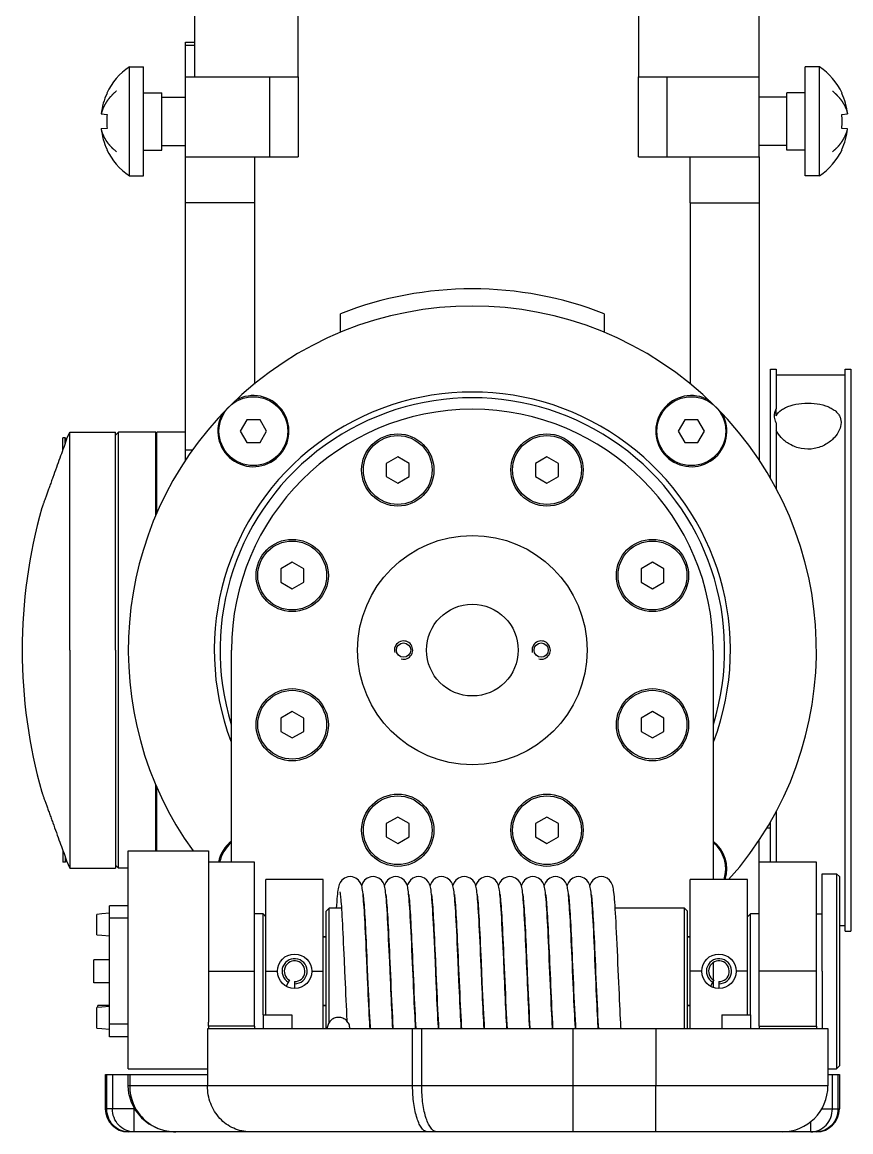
# Model space of a CAD drawing. Header units: millimetres. Extents: x 0 to 594, y 0 to 420.
# Drawn here: x 184.52 to 220.64, y 107.55 to 155.92 of the extents above; entities that cross this region are included whole.
import ezdxf

# ---------------------------------------------------------------- set-up
doc = ezdxf.new("R2010")
doc.units = ezdxf.units.MM
doc.header["$LTSCALE"] = 32.67
doc.layers.get('0').update_dxf_attribs({"linetype": 'CONTINUOUS'})
doc.layers.add('AXIS', color=7, linetype='CONTINUOUS')
doc.layers.add('COSMETIC', color=7, linetype='CONTINUOUS')

msp = doc.modelspace()

# ---------------------------------------------------------------- linework, layer by layer
at = {"color": 7, "linetype": 'CONTINUOUS'}
for p, q in [((192.05, 153.547), (192.05, 162.152)), ((196.55, 153.547), (196.55, 162.152)), ((216.642, 150.047), (216.642, 161.212)), ((211.392, 160.197), (211.392, 153.547)), ((191.641, 155.047), (192.05, 155.047)), ((191.641, 154.922), (191.641, 155.047)), ((191.641, 154.922), (192.05, 154.922)), ((191.641, 153.547), (191.641, 154.922)), ((189.191, 153.972), (189.808, 153.972)), ((189.191, 149.222), (189.191, 153.972)), ((189.808, 149.222), (189.808, 153.972)), ((219.275, 153.972), (218.658, 153.972)), ((218.658, 149.222), (218.658, 153.972)), ((219.275, 149.222), (219.275, 153.972)), ((191.642, 153.547), (196.55, 153.547)), ((191.642, 150.047), (191.642, 153.547)), ((195.292, 153.547), (195.292, 150.047)), ((196.542, 153.547), (196.542, 150.047)), ((211.392, 153.547), (216.642, 153.547)), ((211.392, 150.047), (211.392, 153.547)), ((212.642, 150.047), (212.642, 153.547)), ((188.201, 152.826), (188.217, 152.82)), ((189.808, 152.847), (190.608, 152.847)), ((190.608, 150.347), (190.608, 152.847)), ((190.608, 152.647), (191.642, 152.647)), ((217.858, 152.647), (216.642, 152.647)), ((218.658, 152.847), (217.858, 152.847)), ((217.858, 150.347), (217.858, 152.847)), ((220.25, 152.82), (220.265, 152.826)), ((187.962, 151.928), (188.217, 151.903)), ((220.25, 151.903), (220.504, 151.928)), ((188.217, 151.291), (187.962, 151.266)), ((220.504, 151.266), (220.25, 151.291)), ((190.608, 150.547), (191.642, 150.547)), ((217.858, 150.547), (216.642, 150.547)), ((188.217, 150.374), (188.201, 150.368)), ((189.808, 150.347), (190.608, 150.347)), ((191.641, 148.047), (191.641, 150.047)), ((191.642, 150.047), (196.542, 150.047)), ((194.641, 150.047), (194.641, 148.047)), ((211.392, 150.047), (216.642, 150.047)), ((213.641, 148.047), (213.641, 150.047)), ((216.641, 150.047), (216.641, 148.047)), ((218.658, 150.347), (217.858, 150.347)), ((220.265, 150.368), (220.25, 150.374)), ((189.191, 149.222), (189.808, 149.222)), ((219.275, 149.222), (218.658, 149.222)), ((194.641, 148.047), (191.641, 148.047)), ((191.641, 137.265), (191.641, 148.047)), ((194.641, 148.047), (194.641, 140.142)), ((213.641, 148.047), (216.641, 148.047)), ((213.641, 148.047), (213.641, 140.144)), ((216.641, 148.047), (216.641, 136.836)), ((198.39, 142.395), (198.39, 143.21)), ((209.89, 143.21), (209.89, 142.397)), ((217.141, 140.797), (217.391, 140.797)), ((217.141, 136.028), (217.141, 140.797)), ((217.391, 140.797), (217.391, 140.547)), ((220.391, 140.797), (220.641, 140.797)), ((220.391, 140.547), (220.391, 140.797)), ((220.641, 140.797), (220.641, 134.297)), ((217.391, 140.547), (220.391, 140.547)), ((217.391, 140.547), (217.391, 139.059)), ((220.392, 133.472), (220.391, 140.547)), ((194.308, 138.593), (194.019, 138.093)), ((194.885, 138.593), (194.308, 138.593)), ((195.174, 138.093), (194.885, 138.593)), ((213.399, 138.593), (213.111, 138.093)), ((213.977, 138.593), (213.399, 138.593)), ((214.266, 138.093), (213.977, 138.593)), ((217.391, 138.45), (217.391, 138.139)), ((188.591, 137.922), (188.716, 138.047)), ((190.341, 138.047), (188.716, 138.047)), ((188.716, 128.547), (188.716, 138.047)), ((190.341, 137.097), (190.341, 138.047)), ((191.641, 138.047), (190.391, 138.047)), ((190.391, 137.047), (190.391, 138.047)), ((194.019, 138.093), (194.308, 137.593)), ((194.885, 137.593), (195.174, 138.093)), ((213.111, 138.093), (213.399, 137.593)), ((213.977, 137.593), (214.266, 138.093)), ((217.391, 138.139), (217.391, 135.56)), ((186.391, 137.797), (186.291, 137.797)), ((186.291, 137.282), (186.291, 137.797)), ((186.451, 137.737), (186.391, 137.797)), ((186.391, 137.562), (186.391, 137.797)), ((194.308, 137.593), (194.885, 137.593)), ((213.399, 137.593), (213.977, 137.593)), ((190.341, 136.297), (190.341, 137.097)), ((190.391, 136.922), (190.341, 136.922)), ((190.391, 136.922), (190.391, 137.047)), ((190.391, 135.672), (190.391, 136.922)), ((191.951, 137.265), (191.641, 137.265)), ((191.641, 136.832), (191.641, 137.265)), ((200.89, 136.977), (200.39, 136.689)), ((201.39, 136.689), (200.89, 136.977)), ((207.395, 136.977), (206.895, 136.689)), ((207.895, 136.689), (207.395, 136.977)), ((200.39, 136.689), (200.39, 136.111)), ((201.39, 136.111), (201.39, 136.689)), ((206.895, 136.689), (206.895, 136.111)), ((207.895, 136.111), (207.895, 136.689)), ((190.341, 135.497), (190.341, 136.297)), ((200.39, 136.111), (200.89, 135.823)), ((200.89, 135.823), (201.39, 136.111)), ((206.895, 136.111), (207.395, 135.823)), ((207.395, 135.823), (207.895, 136.111)), ((190.391, 135.672), (190.341, 135.672)), ((190.341, 135.047), (190.341, 135.497)), ((190.391, 135.547), (190.391, 135.672)), ((190.391, 135.047), (190.391, 135.547)), ((190.341, 135.047), (190.391, 135.047)), ((190.341, 134.404), (190.341, 135.047)), ((190.391, 134.524), (190.391, 135.047)), ((220.641, 134.297), (220.642, 133.472)), ((220.392, 130.597), (220.392, 133.472)), ((220.642, 133.472), (220.642, 133.297)), ((220.642, 133.297), (220.642, 130.602)), ((196.289, 132.377), (195.789, 132.088)), ((195.789, 132.088), (195.789, 131.511)), ((196.789, 132.088), (196.289, 132.377)), ((196.789, 131.511), (196.789, 132.088)), ((211.995, 132.377), (211.495, 132.088)), ((211.495, 132.088), (211.495, 131.511)), ((212.495, 132.088), (211.995, 132.377)), ((212.495, 131.511), (212.495, 132.088)), ((195.789, 131.511), (196.289, 131.222)), ((196.289, 131.222), (196.789, 131.511)), ((211.495, 131.511), (211.995, 131.222)), ((211.995, 131.222), (212.495, 131.511)), ((220.392, 130.108), (220.392, 130.597)), ((220.642, 130.602), (220.642, 129.372)), ((220.392, 129.372), (220.392, 130.108)), ((220.392, 127.722), (220.392, 129.372)), ((220.642, 129.372), (220.642, 127.722)), ((188.716, 119.047), (188.716, 128.547)), ((193.642, 119.297), (193.642, 128.547)), ((214.642, 128.547), (214.642, 118.547)), ((220.392, 126.88), (220.392, 127.722)), ((220.642, 127.722), (220.642, 127.31)), ((220.642, 127.31), (220.642, 126.497)), ((220.392, 126.497), (220.392, 126.88)), ((220.392, 123.622), (220.392, 126.497)), ((220.642, 126.497), (220.642, 123.622)), ((196.289, 125.872), (195.789, 125.583)), ((196.789, 125.583), (196.289, 125.872)), ((211.995, 125.872), (211.495, 125.583)), ((212.495, 125.583), (211.995, 125.872)), ((195.789, 125.583), (195.789, 125.005)), ((196.789, 125.005), (196.789, 125.583)), ((211.495, 125.583), (211.495, 125.005)), ((212.495, 125.005), (212.495, 125.583)), ((195.789, 125.005), (196.289, 124.717)), ((196.289, 124.717), (196.789, 125.005)), ((211.495, 125.005), (211.995, 124.717)), ((211.995, 124.717), (212.495, 125.005)), ((220.391, 116.547), (220.392, 123.622)), ((220.642, 123.622), (220.641, 121.547)), ((190.341, 122.047), (190.341, 122.69)), ((190.391, 122.047), (190.391, 122.569)), ((190.341, 122.047), (190.391, 122.047)), ((190.341, 121.597), (190.341, 122.047)), ((190.391, 121.547), (190.391, 122.047)), ((190.341, 120.797), (190.341, 121.597)), ((190.391, 121.422), (190.341, 121.422)), ((190.391, 121.422), (190.391, 121.547)), ((190.391, 120.172), (190.391, 121.422)), ((217.391, 121.534), (217.391, 119.297)), ((220.641, 121.547), (220.641, 120.547)), ((200.89, 121.271), (200.39, 120.983)), ((200.39, 120.983), (200.39, 120.405)), ((201.39, 120.983), (200.89, 121.271)), ((201.39, 120.405), (201.39, 120.983)), ((207.395, 121.271), (206.895, 120.983)), ((206.895, 120.983), (206.895, 120.405)), ((207.895, 120.983), (207.395, 121.271)), ((207.895, 120.405), (207.895, 120.983)), ((217.141, 120.547), (217.141, 121.066)), ((190.341, 119.997), (190.341, 120.797)), ((216.977, 120.797), (217.141, 120.797)), ((217.141, 119.297), (217.141, 120.547)), ((220.641, 120.547), (220.641, 118.872)), ((190.391, 120.172), (190.341, 120.172)), ((190.341, 119.797), (190.341, 119.997)), ((190.391, 120.082), (190.391, 120.172)), ((190.391, 119.797), (190.391, 120.082)), ((200.39, 120.405), (200.89, 120.117)), ((200.89, 120.117), (201.39, 120.405)), ((206.895, 120.405), (207.395, 120.117)), ((207.395, 120.117), (207.895, 120.405)), ((216.641, 119.297), (216.641, 120.258)), ((186.291, 119.812), (186.291, 119.297)), ((186.391, 119.532), (186.391, 119.297)), ((189.143, 118.547), (189.143, 119.797)), ((192.643, 119.797), (192.643, 119.297)), ((186.391, 119.297), (186.291, 119.297)), ((186.451, 119.357), (186.391, 119.297)), ((188.591, 119.172), (188.716, 119.047)), ((189.143, 119.047), (188.716, 119.047)), ((194.643, 119.297), (192.643, 119.297)), ((192.643, 119.297), (192.643, 118.947)), ((194.643, 118.661), (194.643, 119.297)), ((219.143, 119.297), (216.643, 119.297)), ((216.643, 117.339), (216.643, 119.297)), ((219.143, 117.797), (219.143, 119.297)), ((189.143, 117.497), (189.143, 118.547)), ((192.643, 118.947), (192.643, 118.547)), ((192.643, 118.547), (192.643, 118.147)), ((194.643, 118.077), (194.643, 118.661)), ((197.643, 118.547), (195.143, 118.547)), ((195.143, 116.922), (195.143, 118.547)), ((197.643, 116.047), (197.643, 118.547)), ((216.143, 118.547), (213.643, 118.547)), ((213.643, 116.047), (213.643, 118.547)), ((216.143, 116.922), (216.143, 118.547)), ((220.143, 118.672), (220.018, 118.797)), ((220.018, 118.797), (220.018, 114.547)), ((220.143, 118.672), (220.143, 116.047)), ((220.641, 118.872), (220.641, 118.797)), ((220.641, 118.797), (220.641, 116.297)), ((192.643, 118.147), (192.643, 117.922)), ((194.643, 117.339), (194.643, 118.077)), ((192.643, 117.922), (192.643, 117.797)), ((192.643, 117.797), (192.643, 115.172)), ((219.143, 117.047), (219.143, 117.797)), ((188.318, 117.079), (187.993, 117.05)), ((189.143, 117.404), (188.318, 117.404)), ((188.318, 116.854), (188.318, 117.404)), ((189.143, 117.297), (189.143, 117.497)), ((189.143, 116.666), (189.143, 117.297)), ((194.643, 117.297), (194.643, 117.339)), ((194.643, 115.047), (194.643, 117.297)), ((197.768, 117.172), (197.893, 117.297)), ((197.768, 116.172), (197.768, 117.172)), ((198.434, 117.297), (197.893, 117.297)), ((197.893, 116.051), (197.893, 117.297)), ((199.429, 117.297), (199.425, 117.297)), ((200.425, 117.297), (200.42, 117.297)), ((201.42, 117.297), (201.415, 117.297)), ((202.414, 117.297), (202.41, 117.297)), ((203.41, 117.297), (203.405, 117.297)), ((204.404, 117.297), (204.4, 117.297)), ((205.399, 117.297), (205.395, 117.297)), ((206.394, 117.297), (206.39, 117.297)), ((207.389, 117.297), (207.385, 117.297)), ((208.385, 117.297), (208.38, 117.297)), ((209.379, 117.297), (209.375, 117.297)), ((213.393, 117.297), (210.37, 117.297)), ((213.518, 117.172), (213.393, 117.297)), ((213.393, 116.051), (213.393, 117.297)), ((213.518, 116.172), (213.518, 117.172)), ((216.643, 117.297), (216.643, 117.339)), ((216.643, 114.547), (216.643, 117.297)), ((187.993, 117.044), (187.768, 117.024)), ((187.768, 116.133), (187.768, 117.024)), ((187.993, 117.05), (187.993, 117.044)), ((189.143, 116.854), (188.318, 116.854)), ((188.318, 111.689), (188.318, 116.854)), ((189.143, 116.146), (189.143, 116.666)), ((195.143, 116.922), (195.018, 117.047)), ((195.018, 116.172), (195.018, 117.047)), ((195.143, 116.297), (195.143, 116.922)), ((216.143, 116.922), (216.268, 117.047)), ((216.143, 116.297), (216.143, 116.922)), ((216.268, 116.172), (216.268, 117.047)), ((219.143, 115.397), (219.143, 117.047)), ((187.768, 116.133), (187.993, 116.113)), ((187.993, 116.113), (187.993, 116.107)), ((188.318, 116.079), (187.993, 116.107)), ((189.143, 115.597), (189.143, 116.146)), ((195.018, 114.547), (195.018, 116.172)), ((195.143, 115.992), (195.143, 116.297)), ((197.768, 112.922), (197.768, 116.172)), ((213.518, 112.922), (213.518, 116.172)), ((216.143, 115.992), (216.143, 116.297)), ((216.268, 114.547), (216.268, 116.172)), ((220.143, 116.547), (220.391, 116.547)), ((220.391, 116.297), (220.391, 116.547)), ((220.391, 116.297), (220.641, 116.297)), ((195.143, 114.547), (195.143, 115.992)), ((197.768, 116.047), (197.643, 116.047)), ((197.643, 115.992), (197.643, 116.047)), ((197.643, 114.547), (197.643, 115.992)), ((197.893, 116.047), (197.893, 116.051)), ((197.893, 113.047), (197.893, 116.047)), ((213.393, 116.047), (213.393, 116.051)), ((213.393, 113.047), (213.393, 116.047)), ((213.643, 116.047), (213.518, 116.047)), ((213.643, 115.992), (213.643, 116.047)), ((213.643, 114.547), (213.643, 115.992)), ((216.143, 114.547), (216.143, 115.992)), ((220.143, 116.047), (220.143, 114.547)), ((189.143, 114.547), (189.143, 115.597)), ((192.643, 115.172), (192.643, 114.587)), ((219.143, 114.547), (219.143, 115.397)), ((188.318, 115.047), (187.643, 115.047)), ((187.643, 114.047), (187.643, 115.047)), ((194.643, 114.547), (194.643, 115.047)), ((199.573, 114.263), (199.54, 115.027)), ((199.548, 114.963), (199.591, 113.991)), ((200.57, 114.219), (200.538, 114.953)), ((200.545, 114.921), (200.581, 114.103)), ((201.569, 114.12), (201.535, 114.919)), ((201.538, 114.968), (201.573, 114.162)), ((202.566, 114.085), (202.529, 114.925)), ((203.558, 114.148), (203.522, 114.969)), ((203.53, 114.924), (203.565, 114.119)), ((204.524, 114.948), (204.562, 114.065)), ((205.517, 114.98), (205.555, 114.125)), ((206.539, 114.234), (206.508, 114.955)), ((206.514, 114.931), (206.55, 114.12)), ((207.51, 114.918), (207.543, 114.175)), ((214.642, 114.918), (214.642, 114.176)), ((189.143, 113.497), (189.143, 114.547)), ((192.643, 114.587), (192.643, 113.922)), ((192.643, 114.547), (194.643, 114.547)), ((194.643, 112.152), (194.643, 114.547)), ((195.018, 112.647), (195.018, 114.547)), ((195.143, 112.647), (195.143, 114.547)), ((197.643, 112.047), (197.643, 114.547)), ((213.643, 112.047), (213.643, 114.547)), ((216.143, 112.647), (216.143, 114.547)), ((216.268, 112.647), (216.268, 114.547)), ((219.143, 114.547), (216.643, 114.547)), ((216.643, 112.152), (216.643, 114.547)), ((219.143, 112.152), (219.143, 114.547)), ((220.018, 114.547), (220.018, 110.297)), ((220.143, 114.547), (220.143, 113.047)), ((188.318, 114.047), (187.643, 114.047)), ((192.643, 113.922), (192.643, 112.333)), ((196.168, 114.157), (196.021, 113.903)), ((196.393, 114.097), (196.393, 113.797)), ((214.668, 114.157), (214.521, 113.903)), ((214.642, 114.113), (214.642, 113.846)), ((214.893, 114.097), (214.893, 113.797)), ((189.143, 112.814), (189.143, 113.497)), ((187.993, 112.98), (187.768, 112.96)), ((187.768, 112.069), (187.768, 112.96)), ((188.318, 113.047), (187.818, 113.047)), ((187.818, 112.964), (187.818, 113.047)), ((188.318, 113.014), (187.993, 112.986)), ((187.993, 112.986), (187.993, 112.98)), ((189.143, 112.503), (189.143, 112.814)), ((197.768, 113.047), (197.643, 113.047)), ((197.768, 112.047), (197.768, 112.922)), ((197.893, 112.306), (197.893, 113.047)), ((213.393, 112.047), (213.393, 113.047)), ((213.643, 113.047), (213.518, 113.047)), ((213.518, 112.047), (213.518, 112.922)), ((220.143, 113.047), (220.143, 110.422)), ((189.143, 112.239), (188.318, 112.239)), ((189.143, 112.214), (189.143, 112.503)), ((192.643, 112.152), (192.643, 112.333)), ((195.018, 112.647), (196.268, 112.647)), ((195.018, 112.647), (195.018, 112.047)), ((196.268, 112.647), (196.268, 112.047)), ((215.018, 112.647), (216.268, 112.647)), ((215.018, 112.647), (215.018, 112.047)), ((216.268, 112.647), (216.268, 112.047)), ((187.768, 112.069), (187.993, 112.049)), ((187.993, 112.049), (187.993, 112.043)), ((188.318, 112.014), (187.993, 112.043)), ((189.143, 111.797), (189.143, 112.214)), ((189.143, 110.297), (189.143, 111.797)), ((192.603, 112.047), (219.644, 112.047)), ((192.603, 110.047), (192.603, 112.047)), ((194.643, 112.152), (192.643, 112.152)), ((192.643, 112.152), (192.643, 112.047)), ((194.643, 112.152), (194.643, 112.047)), ((201.537, 109.547), (201.537, 112.047)), ((201.936, 109.547), (201.936, 112.047)), ((208.543, 109.547), (208.543, 112.047)), ((212.144, 112.047), (212.144, 109.547)), ((216.643, 112.152), (219.143, 112.152)), ((216.643, 112.152), (216.643, 112.047)), ((219.143, 112.152), (219.143, 112.047)), ((219.644, 112.047), (219.644, 109.547)), ((189.143, 111.689), (188.318, 111.689)), ((189.143, 110.297), (192.603, 110.297)), ((220.143, 110.422), (220.018, 110.297)), ((188.143, 110.047), (192.605, 110.047)), ((188.143, 108.547), (188.143, 110.047)), ((188.203, 108.547), (188.203, 110.047)), ((188.449, 110.047), (188.449, 108.547)), ((189.129, 110.047), (189.129, 109.547)), ((189.202, 110.047), (189.202, 109.547)), ((192.594, 110.047), (192.594, 109.547)), ((219.644, 110.047), (220.143, 110.047)), ((219.837, 108.547), (219.837, 110.047)), ((220.083, 110.047), (220.083, 108.547)), ((220.143, 110.047), (220.143, 108.547)), ((219.644, 109.547), (189.129, 109.547)), ((208.543, 107.547), (208.543, 109.547)), ((212.144, 107.547), (212.144, 109.547)), ((189.415, 108.547), (188.143, 108.547)), ((189.389, 108.596), (189.389, 107.547)), ((219.363, 108.547), (220.143, 108.547)), ((218.897, 107.547), (218.897, 107.989)), ((219.143, 107.547), (189.143, 107.547))]:
    msp.add_line(p, q, dxfattribs=at)
for points in [[(198.817, 118.674), (198.717, 118.664), (198.57, 118.609), (198.455, 118.52), (198.378, 118.419), (198.338, 118.334), (198.316, 118.267), (198.301, 118.207), (198.289, 118.145), (198.279, 118.076), (198.268, 117.999), (198.259, 117.912), (198.249, 117.813), (198.238, 117.699), (198.228, 117.57), (198.217, 117.424), (198.209, 117.297)], [(199.375, 117.919), (199.365, 118.003), (199.355, 118.079), (199.345, 118.147), (199.333, 118.209), (199.318, 118.269), (199.296, 118.336), (199.254, 118.422), (199.177, 118.523), (199.062, 118.611), (198.914, 118.665), (198.817, 118.674)], [(199.812, 118.674), (199.71, 118.664), (199.562, 118.608), (199.446, 118.517), (199.371, 118.414), (199.331, 118.33), (199.315, 118.279)], [(200.362, 117.986), (200.352, 118.066), (200.341, 118.137), (200.329, 118.202), (200.314, 118.264), (200.293, 118.331), (200.252, 118.417), (200.176, 118.519), (200.058, 118.61), (199.907, 118.665), (199.812, 118.674)], [(200.807, 118.674), (200.704, 118.664), (200.557, 118.608), (200.443, 118.518), (200.367, 118.417), (200.327, 118.331), (200.31, 118.279)], [(201.365, 117.921), (201.355, 118.006), (201.345, 118.081), (201.334, 118.148), (201.323, 118.21), (201.308, 118.27), (201.286, 118.336), (201.245, 118.421), (201.167, 118.522), (201.052, 118.611), (200.904, 118.665), (200.807, 118.674)], [(201.802, 118.674), (201.695, 118.663), (201.55, 118.606), (201.44, 118.52), (201.366, 118.423), (201.325, 118.34), (201.305, 118.28)], [(202.361, 117.908), (202.351, 117.999), (202.34, 118.078), (202.33, 118.147), (202.317, 118.211), (202.302, 118.273), (202.279, 118.341), (202.236, 118.426), (202.162, 118.523), (202.052, 118.608), (201.906, 118.663), (201.802, 118.674)], [(202.797, 118.674), (202.685, 118.662), (202.54, 118.603), (202.431, 118.516), (202.358, 118.418), (202.317, 118.333), (202.3, 118.279)], [(203.354, 117.927), (203.344, 118.01), (203.334, 118.085), (203.324, 118.151), (203.312, 118.214), (203.296, 118.275), (203.274, 118.342), (203.232, 118.426), (203.157, 118.523), (203.046, 118.608), (202.901, 118.663), (202.797, 118.674)], [(203.792, 118.674), (203.684, 118.662), (203.537, 118.605), (203.427, 118.517), (203.353, 118.419), (203.313, 118.336), (203.295, 118.28)], [(204.351, 117.907), (204.341, 117.994), (204.332, 118.07), (204.321, 118.139), (204.309, 118.201), (204.295, 118.261), (204.274, 118.327), (204.234, 118.413), (204.158, 118.516), (204.04, 118.609), (203.889, 118.665), (203.792, 118.674)], [(204.787, 118.674), (204.685, 118.664), (204.54, 118.609), (204.427, 118.523), (204.351, 118.423), (204.309, 118.337), (204.289, 118.279)], [(205.346, 117.912), (205.336, 117.999), (205.326, 118.076), (205.315, 118.145), (205.303, 118.208), (205.288, 118.268), (205.266, 118.335), (205.225, 118.42), (205.148, 118.521), (205.032, 118.61), (204.884, 118.665), (204.787, 118.674)], [(205.782, 118.674), (205.682, 118.664), (205.528, 118.605), (205.412, 118.511), (205.34, 118.414), (205.3, 118.327), (205.285, 118.279)], [(206.332, 117.989), (206.322, 118.069), (206.311, 118.14), (206.299, 118.204), (206.284, 118.266), (206.262, 118.333), (206.221, 118.418), (206.145, 118.52), (206.029, 118.609), (205.88, 118.665), (205.782, 118.674)], [(206.777, 118.674), (206.672, 118.663), (206.527, 118.607), (206.413, 118.519), (206.338, 118.418), (206.296, 118.33), (206.28, 118.279)], [(207.328, 117.983), (207.317, 118.064), (207.307, 118.135), (207.294, 118.201), (207.279, 118.265), (207.256, 118.335), (207.214, 118.422), (207.137, 118.522), (207.023, 118.61), (206.876, 118.664), (206.777, 118.674)], [(207.772, 118.674), (207.666, 118.663), (207.521, 118.607), (207.409, 118.519), (207.333, 118.418), (207.291, 118.329), (207.275, 118.278)], [(208.327, 117.943), (208.318, 118.024), (208.308, 118.096), (208.297, 118.16), (208.286, 118.219), (208.271, 118.277), (208.249, 118.341), (208.208, 118.424), (208.133, 118.521), (208.021, 118.608), (207.874, 118.664), (207.772, 118.674)], [(208.767, 118.674), (208.663, 118.663), (208.517, 118.607), (208.403, 118.519), (208.327, 118.417), (208.286, 118.33), (208.27, 118.279)], [(209.327, 117.902), (209.317, 117.991), (209.307, 118.07), (209.296, 118.14), (209.284, 118.203), (209.269, 118.265), (209.247, 118.332), (209.206, 118.418), (209.131, 118.518), (209.016, 118.608), (208.866, 118.664), (208.767, 118.674)], [(209.762, 118.674), (209.661, 118.664), (209.514, 118.608), (209.399, 118.519), (209.322, 118.417), (209.282, 118.332), (209.265, 118.279)], [(210.527, 114.061), (210.503, 114.608), (210.491, 114.888), (210.479, 115.169), (210.466, 115.448), (210.454, 115.721), (210.441, 115.985), (210.429, 116.237), (210.417, 116.475), (210.406, 116.696), (210.395, 116.899), (210.384, 117.086), (210.373, 117.258), (210.363, 117.413), (210.352, 117.555), (210.342, 117.682), (210.332, 117.796), (210.322, 117.898), (210.312, 117.988), (210.302, 118.067), (210.291, 118.138), (210.279, 118.203), (210.264, 118.266), (210.241, 118.335), (210.2, 118.421), (210.125, 118.519), (210.015, 118.606), (209.869, 118.663), (209.762, 118.674)], [(198.365, 118.003), (198.365, 118.003), (198.367, 117.994), (198.372, 117.97), (198.377, 117.934), (198.384, 117.885), (198.391, 117.826), (198.398, 117.756), (198.405, 117.675), (198.413, 117.583), (198.421, 117.48), (198.43, 117.364), (198.439, 117.236), (198.448, 117.095), (198.457, 116.942), (198.466, 116.776), (198.476, 116.598), (198.486, 116.407), (198.496, 116.204), (198.506, 115.991), (198.517, 115.767), (198.528, 115.535), (198.538, 115.294), (198.549, 115.048)], [(199.54, 115.027), (199.529, 115.28), (199.518, 115.529), (199.506, 115.771), (199.495, 116.006), (199.485, 116.232), (199.474, 116.447), (199.463, 116.651), (199.453, 116.842), (199.443, 117.02), (199.433, 117.185), (199.423, 117.337), (199.413, 117.477), (199.403, 117.605), (199.394, 117.721), (199.384, 117.826), (199.375, 117.919)], [(199.378, 117.892), (199.381, 117.867), (199.388, 117.803), (199.395, 117.729), (199.403, 117.645), (199.411, 117.55), (199.419, 117.446), (199.427, 117.33), (199.436, 117.205), (199.444, 117.07), (199.453, 116.925), (199.462, 116.77), (199.471, 116.605), (199.48, 116.43), (199.489, 116.246), (199.498, 116.053), (199.508, 115.851), (199.518, 115.64), (199.528, 115.421), (199.538, 115.195), (199.548, 114.963)], [(200.538, 114.953), (200.527, 115.202), (200.516, 115.452), (200.505, 115.7), (200.493, 115.945), (200.482, 116.185), (200.47, 116.417), (200.459, 116.639), (200.447, 116.85), (200.436, 117.046), (200.425, 117.227), (200.414, 117.393), (200.403, 117.541), (200.393, 117.674), (200.383, 117.791), (200.373, 117.895), (200.362, 117.986)], [(200.373, 117.889), (200.375, 117.873), (200.382, 117.809), (200.39, 117.732), (200.398, 117.644), (200.406, 117.544), (200.415, 117.432), (200.424, 117.307), (200.433, 117.17), (200.442, 117.021), (200.452, 116.86), (200.461, 116.688), (200.471, 116.504), (200.481, 116.31), (200.491, 116.105), (200.501, 115.889), (200.512, 115.662), (200.523, 115.425), (200.534, 115.178), (200.545, 114.921)], [(201.535, 114.919), (201.522, 115.196), (201.51, 115.474), (201.498, 115.748), (201.485, 116.014), (201.473, 116.27), (201.461, 116.511), (201.449, 116.736), (201.437, 116.943), (201.426, 117.132), (201.415, 117.302), (201.405, 117.456), (201.394, 117.594), (201.384, 117.716), (201.374, 117.825), (201.365, 117.921)], [(201.368, 117.891), (201.371, 117.864), (201.379, 117.796), (201.387, 117.715), (201.395, 117.623), (201.403, 117.52), (201.412, 117.405), (201.421, 117.279), (201.43, 117.142), (201.439, 116.995), (201.448, 116.836), (201.457, 116.668), (201.467, 116.49), (201.476, 116.302), (201.486, 116.105), (201.496, 115.899), (201.506, 115.683), (201.516, 115.456), (201.527, 115.218), (201.538, 114.968)], [(202.529, 114.925), (202.516, 115.225), (202.503, 115.528), (202.489, 115.826), (202.475, 116.11), (202.462, 116.375), (202.45, 116.618), (202.438, 116.841), (202.426, 117.044), (202.415, 117.23), (202.404, 117.398), (202.393, 117.55), (202.382, 117.685), (202.371, 117.804), (202.361, 117.908)], [(202.363, 117.892), (202.364, 117.881), (202.371, 117.819), (202.379, 117.745), (202.387, 117.659), (202.395, 117.562), (202.404, 117.452), (202.412, 117.331), (202.421, 117.198), (202.43, 117.054), (202.439, 116.898), (202.449, 116.731), (202.458, 116.555), (202.468, 116.368), (202.478, 116.171), (202.488, 115.964), (202.498, 115.745), (202.509, 115.515), (202.519, 115.272), (202.531, 115.017)], [(203.522, 114.969), (203.51, 115.248), (203.498, 115.524), (203.485, 115.794), (203.473, 116.055), (203.461, 116.305), (203.449, 116.54), (203.437, 116.76), (203.426, 116.963), (203.415, 117.148), (203.404, 117.316), (203.394, 117.467), (203.384, 117.603), (203.374, 117.724), (203.364, 117.832), (203.354, 117.927)], [(203.358, 117.893), (203.36, 117.875), (203.367, 117.81), (203.375, 117.734), (203.383, 117.646), (203.391, 117.546), (203.4, 117.433), (203.409, 117.308), (203.418, 117.171), (203.427, 117.023), (203.436, 116.862), (203.446, 116.691), (203.456, 116.508), (203.466, 116.314), (203.476, 116.109), (203.486, 115.892), (203.497, 115.665), (203.507, 115.428), (203.518, 115.181), (203.53, 114.924)], [(204.514, 115.051), (204.502, 115.31), (204.491, 115.568), (204.479, 115.823), (204.467, 116.07), (204.456, 116.309), (204.444, 116.535), (204.433, 116.748), (204.422, 116.946), (204.411, 117.127), (204.401, 117.292), (204.391, 117.442), (204.381, 117.577), (204.371, 117.699), (204.361, 117.809), (204.351, 117.907)], [(204.353, 117.89), (204.357, 117.86), (204.364, 117.792), (204.372, 117.712), (204.38, 117.619), (204.389, 117.513), (204.398, 117.394), (204.407, 117.261), (204.416, 117.115), (204.426, 116.955), (204.436, 116.782), (204.446, 116.596), (204.456, 116.399), (204.467, 116.189), (204.478, 115.967), (204.489, 115.733), (204.5, 115.485), (204.512, 115.224), (204.524, 114.948)], [(205.508, 115.069), (205.496, 115.341), (205.484, 115.614), (205.471, 115.884), (205.459, 116.147), (205.446, 116.401), (205.434, 116.64), (205.422, 116.863), (205.41, 117.068), (205.398, 117.253), (205.387, 117.42), (205.376, 117.567), (205.366, 117.697), (205.356, 117.812), (205.346, 117.912)], [(205.348, 117.891), (205.353, 117.853), (205.36, 117.782), (205.368, 117.7), (205.376, 117.605), (205.385, 117.498), (205.394, 117.379), (205.403, 117.248), (205.412, 117.105), (205.421, 116.949), (205.431, 116.781), (205.441, 116.6), (205.451, 116.406), (205.461, 116.199), (205.472, 115.98), (205.483, 115.748), (205.494, 115.504), (205.506, 115.248), (205.517, 114.98)], [(206.508, 114.955), (206.497, 115.2), (206.486, 115.444), (206.475, 115.687), (206.464, 115.927), (206.453, 116.162), (206.442, 116.392), (206.43, 116.613), (206.419, 116.824), (206.407, 117.023), (206.396, 117.208), (206.385, 117.378), (206.374, 117.531), (206.363, 117.669), (206.353, 117.791), (206.342, 117.897), (206.332, 117.989)], [(206.343, 117.888), (206.347, 117.857), (206.354, 117.789), (206.362, 117.709), (206.37, 117.617), (206.379, 117.513), (206.388, 117.398), (206.396, 117.271), (206.405, 117.134), (206.414, 116.986), (206.423, 116.827), (206.433, 116.658), (206.442, 116.478), (206.452, 116.287), (206.462, 116.085), (206.472, 115.874), (206.482, 115.652), (206.493, 115.421), (206.504, 115.18), (206.514, 114.931)], [(207.498, 115.063), (207.486, 115.335), (207.475, 115.595), (207.463, 115.844), (207.452, 116.081), (207.441, 116.306), (207.43, 116.519), (207.419, 116.72), (207.409, 116.909), (207.399, 117.087), (207.388, 117.252), (207.378, 117.405), (207.368, 117.546), (207.358, 117.674), (207.348, 117.789), (207.338, 117.892), (207.328, 117.983)], [(207.338, 117.889), (207.34, 117.875), (207.347, 117.812), (207.354, 117.739), (207.362, 117.655), (207.37, 117.561), (207.378, 117.455), (207.387, 117.34), (207.395, 117.214), (207.404, 117.077), (207.413, 116.93), (207.421, 116.773), (207.431, 116.605), (207.44, 116.427), (207.449, 116.239), (207.459, 116.041), (207.469, 115.833), (207.479, 115.616), (207.489, 115.39), (207.5, 115.157), (207.51, 114.918)], [(208.636, 112.053), (208.634, 112.094), (208.624, 112.259), (208.614, 112.437), (208.604, 112.628), (208.594, 112.831), (208.583, 113.047), (208.573, 113.275), (208.561, 113.516), (208.55, 113.768), (208.538, 114.03), (208.527, 114.299), (208.515, 114.573), (208.503, 114.85), (208.49, 115.127), (208.478, 115.396), (208.467, 115.653), (208.456, 115.896), (208.445, 116.126), (208.434, 116.343), (208.424, 116.547), (208.414, 116.738), (208.404, 116.917), (208.394, 117.085), (208.384, 117.241), (208.374, 117.386), (208.365, 117.52), (208.355, 117.642), (208.346, 117.754), (208.337, 117.854), (208.327, 117.943)], [(208.333, 117.893), (208.335, 117.873), (208.342, 117.809), (208.35, 117.733), (208.358, 117.647), (208.366, 117.548), (208.375, 117.439), (208.383, 117.317), (208.392, 117.184), (208.401, 117.04), (208.41, 116.884), (208.42, 116.717), (208.429, 116.54), (208.439, 116.352), (208.449, 116.155), (208.458, 115.948), (208.469, 115.732), (208.479, 115.506), (208.489, 115.271), (208.5, 115.028)], [(209.488, 115.07), (209.476, 115.336), (209.465, 115.594), (209.453, 115.844), (209.442, 116.084), (209.431, 116.314), (209.419, 116.532), (209.409, 116.737), (209.398, 116.929), (209.387, 117.108), (209.377, 117.274), (209.367, 117.426), (209.357, 117.564), (209.347, 117.69), (209.337, 117.802), (209.327, 117.902)], [(209.328, 117.889), (209.331, 117.863), (209.339, 117.795), (209.347, 117.715), (209.355, 117.623), (209.364, 117.517), (209.372, 117.399), (209.381, 117.268), (209.391, 117.125), (209.4, 116.968), (209.41, 116.8), (209.42, 116.62), (209.43, 116.429), (209.44, 116.226), (209.45, 116.012), (209.461, 115.787), (209.472, 115.551), (209.483, 115.304), (209.494, 115.046), (209.506, 114.78), (209.518, 114.504), (209.53, 114.223), (209.543, 113.94), (209.555, 113.658), (209.568, 113.382), (209.58, 113.114), (209.593, 112.857), (209.605, 112.616), (209.617, 112.391), (209.628, 112.183), (209.636, 112.047)], [(198.549, 115.048), (198.571, 114.542), (198.594, 114.031)], [(202.531, 115.017), (202.554, 114.477), (202.566, 114.2), (202.578, 113.926), (202.591, 113.655), (202.602, 113.391), (202.614, 113.136), (202.626, 112.89), (202.638, 112.657), (202.649, 112.437), (202.66, 112.231), (202.671, 112.047)], [(204.558, 114.046), (204.536, 114.539), (204.514, 115.051)], [(205.553, 114.04), (205.531, 114.541), (205.508, 115.069)], [(207.641, 112.047), (207.638, 112.101), (207.628, 112.274), (207.618, 112.462), (207.607, 112.666), (207.596, 112.886), (207.585, 113.124), (207.573, 113.379), (207.561, 113.647), (207.548, 113.925), (207.536, 114.21), (207.523, 114.497), (207.498, 115.063)], [(208.5, 115.028), (208.523, 114.517), (208.534, 114.25), (208.546, 113.979), (208.558, 113.705), (208.571, 113.432), (208.583, 113.165), (208.595, 112.905), (208.608, 112.658), (208.62, 112.424), (208.632, 112.207), (208.641, 112.053)], [(209.631, 112.047), (209.627, 112.126), (209.617, 112.291), (209.608, 112.468), (209.598, 112.655), (209.588, 112.853), (209.578, 113.062), (209.567, 113.281), (209.557, 113.511), (209.546, 113.751), (209.535, 114.001), (209.523, 114.26), (209.512, 114.527), (209.488, 115.07)], [(199.681, 112.047), (199.676, 112.137), (199.667, 112.3), (199.657, 112.475), (199.647, 112.663), (199.637, 112.863), (199.627, 113.075), (199.617, 113.297), (199.606, 113.528), (199.595, 113.767), (199.584, 114.012), (199.573, 114.263)], [(200.676, 112.047), (200.676, 112.055), (200.667, 112.206), (200.658, 112.367), (200.649, 112.538), (200.64, 112.718), (200.63, 112.908), (200.62, 113.107), (200.611, 113.314), (200.601, 113.53), (200.591, 113.753), (200.581, 113.983), (200.57, 114.219)], [(206.646, 112.047), (206.644, 112.083), (206.635, 112.235), (206.626, 112.397), (206.617, 112.569), (206.608, 112.749), (206.599, 112.939), (206.589, 113.136), (206.579, 113.342), (206.57, 113.555), (206.56, 113.775), (206.55, 114.002), (206.539, 114.234)], [(207.543, 114.175), (207.554, 113.923), (207.565, 113.672), (207.576, 113.424), (207.587, 113.18), (207.599, 112.943), (207.61, 112.716), (207.621, 112.499), (207.632, 112.294), (207.643, 112.103), (207.646, 112.047)], [(198.594, 114.031), (198.605, 113.778), (198.616, 113.53), (198.627, 113.289), (198.638, 113.055), (198.649, 112.832), (198.66, 112.62), (198.67, 112.42), (198.673, 112.371)], [(199.591, 113.991), (199.602, 113.743), (199.613, 113.495), (199.624, 113.25), (199.635, 113.01), (199.647, 112.777), (199.658, 112.555), (199.669, 112.343), (199.68, 112.145), (199.686, 112.047)], [(200.581, 114.103), (200.593, 113.824), (200.605, 113.549), (200.618, 113.279), (200.63, 113.019), (200.642, 112.772), (200.654, 112.54), (200.665, 112.324), (200.676, 112.126), (200.681, 112.047)], [(201.671, 112.047), (201.67, 112.068), (201.661, 112.226), (201.651, 112.396), (201.642, 112.576), (201.632, 112.767), (201.622, 112.968), (201.612, 113.179), (201.602, 113.399), (201.591, 113.63), (201.581, 113.87), (201.569, 114.12)], [(201.573, 114.162), (201.585, 113.888), (201.597, 113.618), (201.609, 113.356), (201.621, 113.106), (201.632, 112.869), (201.643, 112.647), (201.654, 112.44), (201.665, 112.246), (201.675, 112.066), (201.676, 112.047)], [(202.666, 112.047), (202.662, 112.115), (202.652, 112.289), (202.642, 112.475), (202.632, 112.674), (202.621, 112.885), (202.611, 113.106), (202.6, 113.336), (202.589, 113.576), (202.578, 113.825), (202.566, 114.085)], [(203.661, 112.047), (203.659, 112.08), (203.65, 112.24), (203.641, 112.411), (203.631, 112.592), (203.621, 112.782), (203.611, 112.983), (203.601, 113.194), (203.591, 113.416), (203.58, 113.649), (203.57, 113.893), (203.558, 114.148)], [(203.565, 114.119), (203.577, 113.847), (203.589, 113.579), (203.601, 113.316), (203.613, 113.061), (203.625, 112.817), (203.636, 112.585), (203.648, 112.368), (203.659, 112.167), (203.666, 112.047)], [(204.656, 112.047), (204.647, 112.21), (204.638, 112.376), (204.628, 112.552), (204.618, 112.739), (204.609, 112.935), (204.599, 113.14), (204.589, 113.355), (204.579, 113.577), (204.568, 113.808), (204.558, 114.046)], [(204.562, 114.065), (204.575, 113.771), (204.588, 113.484), (204.601, 113.207), (204.614, 112.942), (204.626, 112.692), (204.638, 112.457), (204.65, 112.239), (204.661, 112.047)], [(205.651, 112.047), (205.642, 112.211), (205.632, 112.376), (205.623, 112.552), (205.614, 112.737), (205.604, 112.933), (205.594, 113.137), (205.584, 113.35), (205.574, 113.571), (205.564, 113.802), (205.553, 114.04)], [(205.555, 114.125), (205.568, 113.833), (205.581, 113.543), (205.594, 113.257), (205.607, 112.98), (205.62, 112.714), (205.633, 112.462), (205.646, 112.226), (205.656, 112.047)], [(206.55, 114.12), (206.563, 113.834), (206.575, 113.549), (206.588, 113.269), (206.601, 112.999), (206.613, 112.743), (206.626, 112.505), (206.637, 112.286), (206.649, 112.085), (206.651, 112.047)], [(210.626, 112.047), (210.622, 112.122), (210.612, 112.289), (210.603, 112.468), (210.593, 112.659), (210.582, 112.862), (210.572, 113.078), (210.561, 113.306), (210.55, 113.546), (210.539, 113.798), (210.527, 114.061)], [(189.129, 109.547), (189.155, 109.228), (189.263, 108.838), (189.452, 108.475), (189.716, 108.153), (190.044, 107.889), (190.424, 107.695), (190.839, 107.579), (191.208, 107.547)]]:
    msp.add_lwpolyline(points, dxfattribs=at)
for centre, radius in [((194.596, 138.093), 1.5), ((213.688, 138.093), 1.5), ((200.89, 136.4), 1.5), ((207.395, 136.4), 1.5), ((204.142, 128.547), 5), ((196.289, 131.8), 1.5), ((211.995, 131.8), 1.5), ((204.142, 128.547), 2), ((196.289, 125.294), 1.5), ((211.995, 125.294), 1.5), ((200.89, 120.694), 1.5), ((207.395, 120.694), 1.5)]:
    msp.add_circle(centre, radius, dxfattribs=at)
for centre, radius, start, end in [((190.782, 151.597), 2.859, 123.8178, 154.4631), ((217.684, 151.597), 2.859, 25.5369, 56.1822), ((190.812, 151.598), 2.869, 154.7836, 173.3885), ((217.654, 151.598), 2.869, 6.6115, 25.2164), ((191.268, 151.597), 3.067, 174.2785, 179.9993), ((217.198, 151.597), 3.067, 0.0007, 5.7215), ((191.268, 151.597), 3.067, 180.0007, 185.7215), ((217.198, 151.597), 3.067, 354.2785, 359.9993), ((190.812, 151.596), 2.869, 186.6115, 205.2164), ((217.654, 151.596), 2.869, 334.7836, 353.3885), ((190.782, 151.597), 2.859, 205.5369, 236.1822), ((217.684, 151.597), 2.859, 303.8178, 334.4631), ((204.14, 128.547), 15.75, 68.5875, 111.4125), ((204.142, 128.547), 11.25, 339.3523, 200.6532), ((204.142, 128.547), 11, 342.8577, 197.1483), ((204.142, 128.547), 10.5, 0, 180), ((194.596, 119.001), 1.5, 129.7159, 168.6186), ((213.688, 119.001), 1.5, 342.2937, 50.2657), ((196.393, 114.547), 0.548, 270, 240), ((196.393, 114.547), 0.45, 270, 240), ((214.893, 114.547), 0.548, 270, 240), ((214.893, 114.547), 0.45, 270, 240), ((217.644, 109.547), 2, 270, 360), ((189.14, 108.547), 1, 180, 270), ((189.143, 108.547), 1, 180, 270), ((219.143, 108.547), 1, 270, 360)]:
    msp.add_arc(centre, radius, start, end, dxfattribs=at)
at = {"color": 2, "linetype": 'CONTINUOUS'}
for centre in [(201.142, 128.547), (207.142, 128.547)]:
    msp.add_arc(centre, 0.4, 255, 195, dxfattribs=at)
at = {"color": 7, "linetype": 'CONTINUOUS'}
for points, knots in [([(198.309, 112.535), (198.244, 112.535), (198.114, 112.51), (197.95, 112.4), (197.84, 112.236), (197.814, 112.106), (197.814, 112.042)], [0, 0, 0, 0, 0.250377, 0.500457, 0.750363, 1, 1, 1, 1]), ([(198.803, 112.047), (198.803, 112.111), (198.776, 112.239), (198.666, 112.402), (198.502, 112.51), (198.373, 112.535), (198.309, 112.535)], [0, 0, 0, 0, 0.249633, 0.499543, 0.749624, 1, 1, 1, 1]), ([(189.202, 109.547), (189.202, 109.284), (189.308, 108.755), (189.759, 108.09), (190.426, 107.649), (190.95, 107.547), (191.208, 107.547)], [0, 0, 0, 0, 0.251933, 0.50271, 0.7519, 1, 1, 1, 1]), ([(194.447, 107.547), (194.206, 107.547), (193.711, 107.654), (193.095, 108.105), (192.688, 108.769), (192.594, 109.288), (192.594, 109.547)], [0, 0, 0, 0, 0.241127, 0.487536, 0.741243, 1, 1, 1, 1]), ([(202.197, 107.547), (202.152, 107.547), (202.051, 107.582), (201.928, 107.708), (201.817, 107.897), (201.72, 108.146), (201.641, 108.447), (201.581, 108.79), (201.545, 109.161), (201.537, 109.417), (201.537, 109.547)], [0, 0, 0, 0, 0.060554, 0.136329, 0.234162, 0.354896, 0.496301, 0.6544, 0.824221, 1, 1, 1, 1]), ([(202.597, 107.547), (202.552, 107.547), (202.451, 107.582), (202.327, 107.708), (202.216, 107.897), (202.119, 108.146), (202.04, 108.447), (201.981, 108.79), (201.944, 109.161), (201.936, 109.417), (201.936, 109.547)], [0, 0, 0, 0, 0.060554, 0.136329, 0.234162, 0.354896, 0.496301, 0.6544, 0.824221, 1, 1, 1, 1]), ([(189.143, 107.547), (189.02, 107.547), (188.77, 107.6), (188.458, 107.825), (188.251, 108.157), (188.203, 108.417), (188.203, 108.547)], [0, 0, 0, 0, 0.242794, 0.489845, 0.742843, 1, 1, 1, 1]), ([(189.389, 107.547), (189.267, 107.547), (189.016, 107.6), (188.704, 107.825), (188.497, 108.157), (188.449, 108.417), (188.449, 108.547)], [0, 0, 0, 0, 0.242788, 0.489841, 0.74284, 1, 1, 1, 1]), ([(218.897, 107.547), (219.019, 107.547), (219.269, 107.6), (219.582, 107.825), (219.789, 108.157), (219.837, 108.417), (219.837, 108.547)], [0, 0, 0, 0, 0.242793, 0.489848, 0.742845, 1, 1, 1, 1]), ([(220.083, 108.547), (220.083, 108.417), (220.035, 108.157), (219.828, 107.825), (219.516, 107.6), (219.265, 107.547), (219.143, 107.547)], [0, 0, 0, 0, 0.257153, 0.510148, 0.757201, 1, 1, 1, 1])]:
    msp.add_open_spline(points, degree=3, knots=knots, dxfattribs=at)
at = {"layer": 'AXIS', "color": 7, "linetype": 'CONTINUOUS'}
for p, q in [((217.391, 138.767), (217.391, 139.059)), ((186.451, 137.737), (186.591, 138.047)), ((186.591, 138.047), (188.591, 138.047)), ((186.591, 128.547), (186.591, 138.047)), ((188.591, 137.847), (188.591, 138.047)), ((186.341, 137.417), (186.293, 137.287)), ((186.451, 137.737), (186.341, 137.417)), ((188.591, 137.051), (188.591, 137.847)), ((188.591, 136.297), (188.591, 137.051)), ((188.591, 135.497), (188.591, 136.297)), ((188.591, 134.797), (188.591, 135.497)), ((190.341, 135.047), (190.391, 135.047)), ((188.591, 134.747), (188.591, 134.797)), ((188.591, 133.972), (188.591, 134.747)), ((188.591, 132.422), (188.591, 133.972)), ((188.591, 130.872), (188.591, 132.422)), ((188.591, 130.547), (188.591, 130.872)), ((188.591, 129.297), (188.591, 130.547)), ((188.591, 128.547), (188.591, 129.297)), ((186.591, 128.547), (186.591, 119.047)), ((188.591, 128.547), (188.591, 127.797)), ((188.591, 127.797), (188.591, 126.547)), ((188.591, 126.547), (188.591, 126.222)), ((188.591, 126.222), (188.591, 124.672)), ((188.591, 124.672), (188.591, 123.122)), ((188.591, 123.122), (188.591, 122.297)), ((188.591, 122.297), (188.591, 121.597)), ((190.341, 122.047), (190.391, 122.047)), ((188.591, 121.597), (188.591, 120.797)), ((188.591, 120.797), (188.591, 120.043)), ((188.591, 120.043), (188.591, 119.997)), ((188.591, 119.997), (188.591, 119.172)), ((186.293, 119.807), (186.341, 119.677)), ((186.341, 119.677), (186.451, 119.357)), ((189.143, 119.797), (192.643, 119.797)), ((186.451, 119.357), (186.591, 119.047)), ((186.591, 119.047), (188.591, 119.047)), ((188.591, 119.172), (188.591, 119.047)), ((219.393, 118.797), (220.018, 118.797)), ((219.393, 117.047), (219.393, 118.797)), ((198.434, 117.297), (197.893, 117.297)), ((199.429, 117.297), (199.425, 117.297)), ((200.425, 117.297), (200.42, 117.297)), ((201.42, 117.297), (201.415, 117.297)), ((202.414, 117.297), (202.41, 117.297)), ((203.41, 117.297), (203.405, 117.297)), ((204.404, 117.297), (204.4, 117.297)), ((205.399, 117.297), (205.395, 117.297)), ((206.394, 117.297), (206.39, 117.297)), ((207.389, 117.297), (207.385, 117.297)), ((208.385, 117.297), (208.38, 117.297)), ((209.379, 117.297), (209.375, 117.297)), ((213.393, 117.297), (210.37, 117.297)), ((195.018, 117.047), (194.643, 117.047)), ((216.643, 117.047), (216.268, 117.047)), ((219.143, 117.047), (219.393, 117.047)), ((219.393, 117.045), (219.393, 117.047)), ((219.393, 114.547), (219.393, 117.045)), ((197.643, 116.047), (197.768, 116.047)), ((213.518, 116.047), (213.643, 116.047)), ((195.143, 114.547), (195.643, 114.547)), ((197.143, 114.547), (197.643, 114.547)), ((214.143, 114.547), (213.643, 114.547)), ((216.143, 114.547), (215.643, 114.547)), ((219.393, 114.547), (219.393, 112.049)), ((197.643, 113.047), (197.768, 113.047)), ((213.518, 113.047), (213.643, 113.047)), ((219.393, 112.049), (219.393, 112.047)), ((219.644, 110.297), (220.018, 110.297))]:
    msp.add_line(p, q, dxfattribs=at)
for centre, radius in [((200.89, 136.4), 1.575), ((207.395, 136.4), 1.575), ((196.289, 131.8), 1.575), ((211.995, 131.8), 1.575), ((201.142, 128.547), 0.312), ((207.142, 128.547), 0.312), ((196.289, 125.294), 1.575), ((211.995, 125.294), 1.575), ((200.89, 120.694), 1.575), ((207.395, 120.694), 1.575), ((196.393, 114.547), 0.75), ((214.893, 114.547), 0.75)]:
    msp.add_circle(centre, radius, dxfattribs=at)
for centre, radius, start, end in [((204.142, 128.547), 15, 45.0233, 134.9778), ((194.596, 138.093), 1.55, 150.3994, 119.6006), ((213.688, 138.093), 1.55, 60.3994, 29.6006), ((204.142, 128.547), 15, 135.0224, 215.7205), ((204.142, 128.547), 15, 318.1522, 44.9769), ((207.305, 128.547), 22.788, 164.2125, 195.7875), ((194.596, 119.001), 1.55, 128.0482, 168.9809), ((213.688, 119.001), 1.55, 342.9286, 51.9349)]:
    msp.add_arc(centre, radius, start, end, dxfattribs=at)
for points, knots in [([(217.316, 138.77), (217.316, 138.819), (217.328, 138.92), (217.367, 139.015), (217.391, 139.059)], [0, 0, 0, 0, 0.496914, 1, 1, 1, 1]), ([(217.391, 138.767), (217.445, 138.866), (217.576, 139), (217.796, 139.128), (218.087, 139.241), (218.509, 139.318), (219.031, 139.317), (219.453, 139.239), (219.742, 139.125), (219.915, 139.023), (220.051, 138.903), (220.148, 138.768), (220.205, 138.621), (220.216, 138.519), (220.216, 138.469)], [0, 0, 0, 0, 0.100014, 0.159059, 0.225073, 0.37498, 0.535397, 0.685011, 0.750819, 0.809653, 0.862183, 0.909983, 0.955182, 1, 1, 1, 1]), ([(217.391, 138.45), (217.379, 138.477), (217.338, 138.578), (217.316, 138.689), (217.316, 138.769)], [0, 0, 0, 0, 0.263738, 1, 1, 1, 1]), ([(220.216, 138.468), (220.216, 138.355), (220.152, 138.109), (219.964, 137.843), (219.752, 137.647), (219.474, 137.459), (219.044, 137.299), (218.484, 137.3), (217.984, 137.488), (217.613, 137.779), (217.445, 138.019), (217.391, 138.139)], [0, 0, 0, 0, 0.091911, 0.198885, 0.25941, 0.32484, 0.469351, 0.623452, 0.767802, 0.893202, 1, 1, 1, 1]), ([(186.293, 137.287), (186.247, 137.164), (186.152, 136.903), (186.005, 136.5), (185.878, 136.15), (185.777, 135.87), (185.704, 135.669), (185.636, 135.479), (185.574, 135.303), (185.518, 135.147), (185.476, 135.029), (185.447, 134.948), (185.429, 134.896), (185.413, 134.852), (185.4, 134.816), (185.391, 134.79), (185.385, 134.774), (185.382, 134.764), (185.379, 134.757), (185.378, 134.752), (185.376, 134.749), (185.376, 134.747), (185.376, 134.747)], [0, 0, 0, 0, 0.145631, 0.308326, 0.476578, 0.55922, 0.638951, 0.714294, 0.783759, 0.845854, 0.899133, 0.922038, 0.942241, 0.959602, 0.97399, 0.9853, 0.989774, 0.993444, 0.996306, 0.998355, 0.999588, 1, 1, 1, 1]), ([(185.376, 122.347), (185.376, 122.347), (185.376, 122.345), (185.378, 122.342), (185.379, 122.337), (185.382, 122.33), (185.385, 122.32), (185.391, 122.304), (185.4, 122.278), (185.413, 122.242), (185.429, 122.198), (185.447, 122.146), (185.476, 122.064), (185.518, 121.947), (185.574, 121.79), (185.636, 121.615), (185.704, 121.425), (185.777, 121.223), (185.878, 120.944), (186.005, 120.594), (186.152, 120.191), (186.247, 119.93), (186.293, 119.807)], [0, 0, 0, 0, 0.000412, 0.001645, 0.003694, 0.006556, 0.010226, 0.0147, 0.02601, 0.040398, 0.057759, 0.077962, 0.100868, 0.154146, 0.216241, 0.285706, 0.36105, 0.440781, 0.523423, 0.691675, 0.854369, 1, 1, 1, 1])]:
    msp.add_open_spline(points, degree=3, knots=knots, dxfattribs=at)
at = {"layer": 'COSMETIC', "color": 7, "linetype": 'CONTINUOUS'}
for points in [[(188.624, 152.922), (188.614, 152.913), (188.593, 152.895), (188.563, 152.868), (188.538, 152.846), (188.518, 152.828), (188.503, 152.814), (188.49, 152.803), (188.48, 152.794), (188.474, 152.788), (188.469, 152.784), (188.466, 152.781), (188.464, 152.779), (188.462, 152.778), (188.461, 152.777), (188.46, 152.775), (188.457, 152.772), (188.452, 152.766), (188.445, 152.759), (188.438, 152.752), (188.429, 152.742), (188.414, 152.725), (188.392, 152.701), (188.37, 152.677), (188.354, 152.661), (188.345, 152.651), (188.338, 152.644), (188.332, 152.637), (188.327, 152.631), (188.324, 152.628), (188.322, 152.626), (188.321, 152.625), (188.32, 152.624), (188.318, 152.621), (188.316, 152.618), (188.312, 152.613), (188.307, 152.607), (188.3, 152.597), (188.29, 152.584), (188.279, 152.569), (188.268, 152.554), (188.256, 152.539), (188.245, 152.523), (188.233, 152.508), (188.224, 152.496), (188.216, 152.485), (188.212, 152.479), (188.208, 152.474), (188.205, 152.47), (188.203, 152.467), (188.201, 152.465), (188.2, 152.464), (188.199, 152.463), (188.199, 152.462), (188.198, 152.46), (188.196, 152.458), (188.194, 152.454), (188.192, 152.45), (188.189, 152.445), (188.185, 152.438), (188.178, 152.427), (188.17, 152.413), (188.16, 152.397), (188.151, 152.38), (188.141, 152.364), (188.131, 152.347), (188.121, 152.331), (188.113, 152.317), (188.107, 152.306), (188.103, 152.299), (188.099, 152.294), (188.097, 152.29), (188.096, 152.288), (188.095, 152.287), (188.095, 152.285), (188.094, 152.283), (188.093, 152.281), (188.091, 152.277), (188.089, 152.272), (188.086, 152.265), (188.082, 152.257), (188.077, 152.246), (188.069, 152.227), (188.057, 152.199), (188.045, 152.172), (188.036, 152.153), (188.031, 152.142), (188.028, 152.134), (188.025, 152.127), (188.022, 152.121), (188.021, 152.118), (188.02, 152.115), (188.019, 152.114), (188.018, 152.112), (188.018, 152.111), (188.017, 152.108), (188.016, 152.105), (188.014, 152.099), (188.012, 152.092), (188.008, 152.08), (188.004, 152.066), (187.999, 152.049), (187.992, 152.026), (187.983, 151.997), (187.973, 151.962), (187.966, 151.939), (187.962, 151.928)], [(219.843, 152.922), (219.853, 152.913), (219.873, 152.895), (219.903, 152.868), (219.928, 152.846), (219.948, 152.828), (219.963, 152.814), (219.976, 152.803), (219.986, 152.794), (219.992, 152.788), (219.997, 152.784), (220, 152.781), (220.003, 152.779), (220.004, 152.778), (220.005, 152.777), (220.006, 152.775), (220.01, 152.772), (220.015, 152.766), (220.021, 152.759), (220.028, 152.752), (220.037, 152.742), (220.052, 152.725), (220.074, 152.701), (220.097, 152.677), (220.112, 152.661), (220.121, 152.651), (220.128, 152.644), (220.134, 152.637), (220.139, 152.631), (220.143, 152.628), (220.144, 152.626), (220.145, 152.625), (220.146, 152.624), (220.148, 152.621), (220.15, 152.618), (220.154, 152.613), (220.159, 152.607), (220.166, 152.597), (220.176, 152.584), (220.187, 152.569), (220.199, 152.554), (220.21, 152.539), (220.221, 152.523), (220.233, 152.508), (220.242, 152.496), (220.25, 152.485), (220.255, 152.479), (220.258, 152.474), (220.261, 152.47), (220.264, 152.467), (220.265, 152.465), (220.266, 152.464), (220.267, 152.463), (220.268, 152.462), (220.268, 152.46), (220.27, 152.458), (220.272, 152.454), (220.274, 152.45), (220.278, 152.445), (220.282, 152.438), (220.288, 152.427), (220.296, 152.413), (220.306, 152.397), (220.316, 152.38), (220.325, 152.364), (220.335, 152.347), (220.345, 152.331), (220.353, 152.317), (220.359, 152.306), (220.363, 152.299), (220.367, 152.294), (220.369, 152.29), (220.37, 152.288), (220.371, 152.287), (220.371, 152.285), (220.372, 152.283), (220.373, 152.281), (220.375, 152.277), (220.377, 152.272), (220.38, 152.265), (220.384, 152.257), (220.389, 152.246), (220.397, 152.227), (220.409, 152.199), (220.422, 152.172), (220.43, 152.153), (220.435, 152.142), (220.438, 152.134), (220.441, 152.127), (220.444, 152.121), (220.445, 152.118), (220.447, 152.115), (220.447, 152.114), (220.448, 152.112), (220.448, 152.111), (220.449, 152.108), (220.45, 152.105), (220.452, 152.099), (220.454, 152.092), (220.458, 152.08), (220.462, 152.066), (220.467, 152.049), (220.474, 152.026), (220.483, 151.997), (220.493, 151.962), (220.5, 151.939), (220.504, 151.928)], [(188.624, 150.272), (188.614, 150.281), (188.593, 150.299), (188.563, 150.326), (188.538, 150.348), (188.518, 150.366), (188.503, 150.38), (188.49, 150.391), (188.48, 150.4), (188.474, 150.406), (188.469, 150.41), (188.466, 150.413), (188.464, 150.415), (188.462, 150.416), (188.461, 150.417), (188.46, 150.419), (188.457, 150.422), (188.452, 150.428), (188.445, 150.435), (188.438, 150.442), (188.429, 150.452), (188.414, 150.469), (188.392, 150.493), (188.37, 150.517), (188.354, 150.533), (188.345, 150.543), (188.338, 150.55), (188.332, 150.557), (188.327, 150.563), (188.324, 150.566), (188.322, 150.568), (188.321, 150.569), (188.32, 150.57), (188.318, 150.572), (188.316, 150.576), (188.312, 150.581), (188.307, 150.587), (188.3, 150.597), (188.29, 150.61), (188.279, 150.625), (188.268, 150.64), (188.256, 150.655), (188.245, 150.671), (188.233, 150.686), (188.224, 150.698), (188.216, 150.709), (188.212, 150.715), (188.208, 150.72), (188.205, 150.724), (188.203, 150.727), (188.201, 150.729), (188.2, 150.73), (188.199, 150.731), (188.199, 150.732), (188.198, 150.734), (188.196, 150.736), (188.194, 150.74), (188.192, 150.744), (188.189, 150.749), (188.185, 150.756), (188.178, 150.767), (188.17, 150.781), (188.16, 150.797), (188.151, 150.814), (188.141, 150.83), (188.131, 150.847), (188.121, 150.863), (188.113, 150.877), (188.107, 150.888), (188.103, 150.895), (188.099, 150.9), (188.097, 150.904), (188.096, 150.906), (188.095, 150.907), (188.095, 150.909), (188.094, 150.91), (188.093, 150.913), (188.091, 150.917), (188.089, 150.922), (188.086, 150.929), (188.082, 150.937), (188.077, 150.948), (188.069, 150.967), (188.057, 150.995), (188.045, 151.022), (188.036, 151.041), (188.031, 151.052), (188.028, 151.06), (188.025, 151.067), (188.022, 151.073), (188.021, 151.076), (188.02, 151.079), (188.019, 151.08), (188.018, 151.082), (188.018, 151.083), (188.017, 151.086), (188.016, 151.089), (188.014, 151.095), (188.012, 151.102), (188.008, 151.114), (188.004, 151.128), (187.999, 151.145), (187.992, 151.168), (187.983, 151.197), (187.973, 151.232), (187.966, 151.255), (187.962, 151.266)], [(219.843, 150.272), (219.853, 150.281), (219.873, 150.299), (219.903, 150.326), (219.928, 150.348), (219.948, 150.366), (219.963, 150.38), (219.976, 150.391), (219.986, 150.4), (219.992, 150.406), (219.997, 150.41), (220, 150.413), (220.003, 150.415), (220.004, 150.416), (220.005, 150.417), (220.006, 150.419), (220.01, 150.422), (220.015, 150.428), (220.021, 150.435), (220.028, 150.442), (220.037, 150.452), (220.052, 150.469), (220.074, 150.493), (220.097, 150.517), (220.112, 150.533), (220.121, 150.543), (220.128, 150.55), (220.134, 150.557), (220.139, 150.563), (220.143, 150.566), (220.144, 150.568), (220.145, 150.569), (220.146, 150.57), (220.148, 150.572), (220.15, 150.576), (220.154, 150.581), (220.159, 150.587), (220.166, 150.597), (220.176, 150.61), (220.187, 150.625), (220.199, 150.64), (220.21, 150.655), (220.221, 150.671), (220.233, 150.686), (220.242, 150.698), (220.25, 150.709), (220.255, 150.715), (220.258, 150.72), (220.261, 150.724), (220.264, 150.727), (220.265, 150.729), (220.266, 150.73), (220.267, 150.731), (220.268, 150.732), (220.268, 150.734), (220.27, 150.736), (220.272, 150.74), (220.274, 150.744), (220.278, 150.749), (220.282, 150.756), (220.288, 150.767), (220.296, 150.781), (220.306, 150.797), (220.316, 150.814), (220.325, 150.83), (220.335, 150.847), (220.345, 150.863), (220.353, 150.877), (220.359, 150.888), (220.363, 150.895), (220.367, 150.9), (220.369, 150.904), (220.37, 150.906), (220.371, 150.907), (220.371, 150.909), (220.372, 150.91), (220.373, 150.913), (220.375, 150.917), (220.377, 150.922), (220.38, 150.929), (220.384, 150.937), (220.389, 150.948), (220.397, 150.967), (220.409, 150.995), (220.422, 151.022), (220.43, 151.041), (220.435, 151.052), (220.438, 151.06), (220.441, 151.067), (220.444, 151.073), (220.445, 151.076), (220.447, 151.079), (220.447, 151.08), (220.448, 151.082), (220.448, 151.083), (220.449, 151.086), (220.45, 151.089), (220.452, 151.095), (220.454, 151.102), (220.458, 151.114), (220.462, 151.128), (220.467, 151.145), (220.474, 151.168), (220.483, 151.197), (220.493, 151.232), (220.5, 151.255), (220.504, 151.266)]]:
    msp.add_open_spline(points, degree=3, knots=[0, 0, 0, 0, 0.03125, 0.0625, 0.09375, 0.109375, 0.125, 0.140625, 0.148438, 0.15625, 0.160156, 0.164062, 0.166016, 0.166992, 0.167969, 0.169922, 0.171875, 0.179688, 0.1875, 0.195312, 0.203125, 0.21875, 0.25, 0.28125, 0.296875, 0.304688, 0.3125, 0.320312, 0.328125, 0.330078, 0.332031, 0.333008, 0.333984, 0.335938, 0.339844, 0.34375, 0.351562, 0.359375, 0.375, 0.390625, 0.40625, 0.421875, 0.4375, 0.453125, 0.46875, 0.476562, 0.484375, 0.488281, 0.492188, 0.496094, 0.498047, 0.499023, 0.5, 0.500977, 0.501953, 0.503906, 0.507812, 0.511719, 0.515625, 0.523438, 0.53125, 0.546875, 0.5625, 0.578125, 0.59375, 0.609375, 0.625, 0.640625, 0.648438, 0.65625, 0.660156, 0.664062, 0.666016, 0.666992, 0.667969, 0.669922, 0.671875, 0.675781, 0.679688, 0.6875, 0.695312, 0.703125, 0.71875, 0.75, 0.78125, 0.796875, 0.804688, 0.8125, 0.820312, 0.824219, 0.828125, 0.830078, 0.832031, 0.833008, 0.833984, 0.835938, 0.839844, 0.84375, 0.851562, 0.859375, 0.875, 0.890625, 0.90625, 0.9375, 0.96875, 1, 1, 1, 1], dxfattribs=at)

doc.saveas('drawing.dxf')
